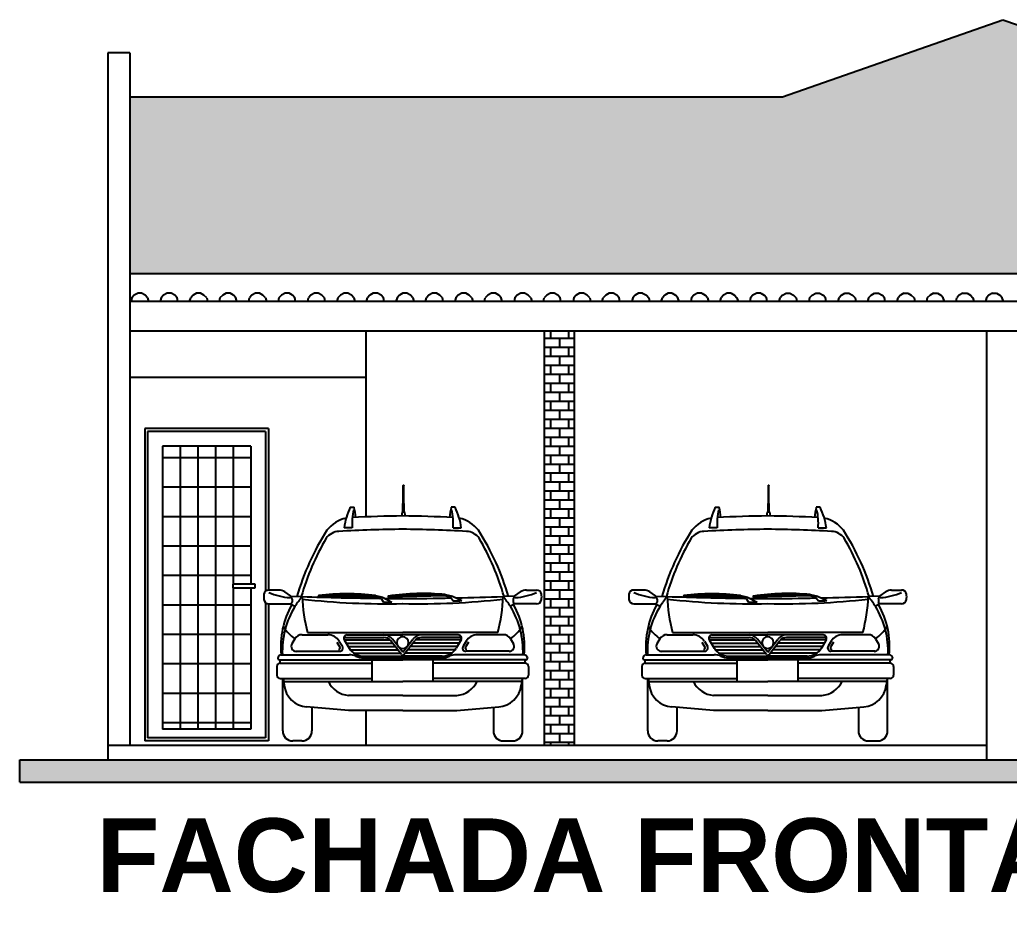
# Model space of a CAD drawing. Extents: x 500 to 638, y 181 to 267.
# Drawn here: x 597.76 to 604.47, y 227.8 to 233.87 of the extents above; entities that cross this region are included whole.
import ezdxf
from ezdxf.enums import TextEntityAlignment as Align

# ---------------------------------------------------------------- set-up
doc = ezdxf.new("R2010")
doc.units = 0
doc.header["$LTSCALE"] = 7
for name, color, linetype in [('ACESSÓRIO', 2, 'CONTINUOUS'), ('ALVENARIA', 7, 'CONTINUOUS'), ('ALVENARIA1', 44, 'CONTINUOUS'), ('COTA', 1, 'CONTINUOUS'), ('HATCH', 30, 'CONTINUOUS'), ('JAPOR', 142, 'CONTINUOUS'), ('LINVISTA', 13, 'CONTINUOUS'), ('TEXTO5', 5, 'CONTINUOUS')]:
    doc.layers.add(name, color=color, linetype=linetype)
doc.styles.add('SANSSERIFBOLD', font='sasb____.pfb')

# ---------------------------------------------------------------- blocks, each defined once
blk = doc.blocks.new('A$C6EAE4791')
at = {"layer": 'ACESSÓRIO'}
for p, q in [((0.9457, 1.6121), (0.9457, 1.7318)), ((0.9491, 1.6121), (0.9491, 1.7318)), ((0.9433, 1.6121), (0.9514, 1.6121)), ((0.9433, 1.5548), (0.9433, 1.6121)), ((0.9514, 1.5548), (0.9514, 1.6121)), ((0.585, 1.5868), (0.6116, 1.5868)), ((0.9349, 1.5275), (0.94, 1.5548)), ((0.94, 1.5548), (0.9547, 1.5548)), ((0.9599, 1.5274), (0.9547, 1.5548)), ((1.2976, 1.5868), (1.2711, 1.5868)), ((0.5985, 1.4475), (0.5435, 1.4475)), ((1.2841, 1.4475), (1.3391, 1.4475)), ((0.1011, 1.0247), (0.0335, 1.0247)), ((0.1794, 0.9842), (0.141, 1.0119)), ((1.7032, 0.9842), (1.7417, 1.0119)), ((1.7815, 1.0247), (1.8491, 1.0247)), ((0.1822, 0.982), (0.2592, 0.9806)), ((0.1908, 0.9621), (0.1908, 0.9419)), ((0.3714, 0.981), (0.7562, 0.981)), ((0.4214, 0.9913), (0.7062, 0.9913)), ((0.7562, 0.981), (0.7946, 0.966)), ((0.7565, 0.9865), (0.8052, 0.9754)), ((0.7946, 0.966), (0.8102, 0.9423)), ((0.8052, 0.9754), (0.8688, 0.9427)), ((0.8453, 0.9775), (1.2299, 0.9878)), ((0.895, 0.989), (1.1797, 0.9967)), ((1.2299, 0.9878), (1.2687, 0.9739)), ((1.2301, 0.9933), (1.2791, 0.9835)), ((1.2687, 0.9739), (1.2849, 0.9505)), ((1.2791, 0.9835), (1.3435, 0.9525)), ((1.7005, 0.982), (1.6234, 0.9806)), ((1.6919, 0.9621), (1.6919, 0.9419)), ((0.0335, 0.9306), (0.1795, 0.9306)), ((0.1795, 0.9306), (0.2106, 0.9141)), ((1.7031, 0.9306), (1.6721, 0.9141)), ((1.8491, 0.9306), (1.7031, 0.9306)), ((0.2103, 0.6941), (0.1897, 0.6597)), ((0.2587, 0.7214), (0.4336, 0.7214)), ((0.2956, 0.736), (0.9413, 0.736)), ((0.494, 0.6715), (0.5146, 0.6368)), ((0.5113, 0.6772), (0.5319, 0.6426)), ((0.5449, 0.6856), (0.8549, 0.6856)), ((0.5449, 0.6855), (0.5774, 0.6309)), ((0.5546, 0.7026), (0.8145, 0.7026)), ((0.5644, 0.7195), (0.9413, 0.7195)), ((0.9324, 0.5871), (0.859, 0.6809)), ((0.9413, 0.6032), (0.8723, 0.6914)), ((1.5871, 0.736), (0.9413, 0.736)), ((1.3182, 0.7195), (0.9413, 0.7195)), ((0.9413, 0.6032), (1.0103, 0.6914)), ((0.9502, 0.5871), (1.0236, 0.6809)), ((1.3377, 0.6856), (1.0277, 0.6856)), ((1.328, 0.7026), (1.0681, 0.7026)), ((1.3377, 0.6855), (1.3052, 0.6309)), ((1.3714, 0.6772), (1.3508, 0.6426)), ((1.3886, 0.6715), (1.368, 0.6368)), ((1.6239, 0.7214), (1.449, 0.7214)), ((1.6723, 0.6941), (1.693, 0.6597)), ((0.2156, 0.6085), (0.5124, 0.6085)), ((0.5583, 0.663), (0.873, 0.663)), ((0.5717, 0.6405), (0.8907, 0.6405)), ((0.5865, 0.6179), (0.9083, 0.6179)), ((1.2962, 0.6179), (0.9743, 0.6179)), ((1.3109, 0.6405), (0.992, 0.6405)), ((1.3243, 0.663), (1.0096, 0.663)), ((1.667, 0.6085), (1.3702, 0.6085)), ((0.0956, 0.5687), (0.0946, 0.5654)), ((0.1054, 0.5508), (0.9413, 0.5508)), ((0.1097, 0.5282), (0.1097, 0.5508)), ((0.1172, 0.5847), (0.5786, 0.5847)), ((0.1172, 0.5847), (0.5786, 0.5847)), ((0.611, 0.5953), (0.926, 0.5953)), ((0.6745, 0.5757), (0.9413, 0.5757)), ((0.6745, 0.5644), (0.9413, 0.5644)), ((0.7343, 0.4027), (0.7343, 0.5508)), ((1.2082, 0.5757), (0.9413, 0.5757)), ((1.2082, 0.5644), (0.9413, 0.5644)), ((1.7772, 0.5508), (0.9413, 0.5508)), ((1.2717, 0.5953), (0.9566, 0.5953)), ((1.1483, 0.4027), (1.1483, 0.5508)), ((1.7654, 0.5847), (1.304, 0.5847)), ((1.7654, 0.5847), (1.304, 0.5847)), ((1.7729, 0.5282), (1.7729, 0.5508)), ((1.787, 0.5687), (1.788, 0.5654)), ((0.0871, 0.5056), (0.0871, 0.4464)), ((0.1097, 0.5282), (0.7343, 0.5282)), ((1.7729, 0.5282), (1.1483, 0.5282)), ((1.7955, 0.5056), (1.7955, 0.4464)), ((0.1097, 0.4239), (0.1306, 0.4239)), ((0.1275, 0.0678), (0.1275, 0.4239)), ((0.1306, 0.4239), (0.1365, 0.3778)), ((0.1306, 0.4239), (0.7343, 0.4239)), ((1.752, 0.4239), (1.1483, 0.4239)), ((1.752, 0.4239), (1.7461, 0.3778)), ((1.7729, 0.4239), (1.752, 0.4239)), ((1.7552, 0.0678), (1.7552, 0.4239)), ((0.1333, 0.4027), (0.9413, 0.4027)), ((1.7493, 0.4027), (0.9413, 0.4027)), ((0.9413, 0.3089), (0.5741, 0.3089)), ((0.9413, 0.3089), (1.3086, 0.3089)), ((0.5741, 0.2058), (0.2898, 0.2307)), ((0.3257, 0.2276), (0.3257, 0.0678)), ((0.9413, 0.2058), (0.5741, 0.2058)), ((0.9413, 0.2058), (1.3086, 0.2058)), ((1.3086, 0.2058), (1.5928, 0.2307)), ((1.5569, 0.2276), (1.5569, 0.0678)), ((0.258, 0), (0.1952, 0)), ((1.6246, 0), (1.6874, 0))]:
    blk.add_line(p, q, dxfattribs=at)
blk.add_circle((0.9474, 1.7336), 0.0025, dxfattribs=at)
for centre, radius, start, end in [((1.0423, 1.3749), 0.5041, 155.13811, 171.72138), ((1.0546, 1.475), 0.4569, 168.0415, 183.45561), ((0.1685, 1.475), 0.4569, 5.38928, 14.16311), ((1.7141, 1.475), 0.4569, 165.83689, 174.61072), ((0.828, 1.475), 0.4569, 356.54439, 11.9585), ((0.8403, 1.3749), 0.5041, 8.27862, 24.86189), ((0.6052, 1.2914), 0.2259, 102.22838, 142.04526), ((1.0332, -6.8752), 8.4032, 90.62638, 92.95757), ((0.8494, -6.8752), 8.4032, 87.04243, 89.37362), ((1.2775, 1.2914), 0.2259, 37.95474, 77.77162), ((1.8647, 0.5092), 1.7074, 147.35183, 163.95012), ((0.5132, 1.31), 0.1129, 92.54995, 144.13982), ((1.0393, -8.0267), 9.4644, 90.58848, 93.21655), ((0.8434, -8.0267), 9.4644, 86.78345, 89.41152), ((1.3694, 1.31), 0.1129, 35.86018, 87.45005), ((0.018, 0.5092), 1.7074, 16.04988, 32.64817), ((1.9395, 0.4971), 1.754, 149.92362, 163.99652), ((-0.0569, 0.4971), 1.754, 16.00348, 30.07638), ((0.0335, 0.9909), 0.0339, 90, 171.51508), ((0.2013, 1.3861), 0.4135, 245.96253, 266.66861), ((0.1011, 0.9566), 0.0681, 54.26222, 90), ((1.6814, 1.3861), 0.4135, 273.33139, 294.03747), ((1.7815, 0.9566), 0.0681, 90, 125.73778), ((1.8491, 0.9909), 0.0339, 8.48492, 90), ((0.0868, 0.9777), 0.0887, 168.15196, 191.84804), ((0.0335, 0.9645), 0.0339, 188.48492, 270), ((0.1635, 0.9621), 0.0273, 0, 54.26222), ((0.1795, 0.9419), 0.0113, 270, 0), ((0.6653, 0.6218), 0.5406, 138.68379, 147.26196), ((1.3283, 1.0145), 1.0696, 181.81657, 195.09486), ((1.0919, 24.6587), 23.6927, 267.98582, 269.26284), ((0.834, 6.123), 5.192, 263.65219, 271.18336), ((0.3714, 0.9838), 0.00272, 96.07835, 270), ((0.5638, -0.5016), 1.5005, 82.62226, 97.37774), ((0.7562, 0.9838), 0.00272, 270, 83.92165), ((0.7907, 8.0026), 7.0603, 270.1581, 270.6338), ((0.9872, 12.0407), 11.0747, 269.14051, 269.76255), ((0.8452, 0.9802), 0.00272, 97.61994, 271.54159), ((1.0775, -0.4994), 1.5005, 84.16385, 98.91933), ((0.5907, 36.5739), 35.6096, 270.5642, 271.09442), ((1.0486, 6.123), 5.192, 268.81664, 276.34781), ((1.2299, 0.9906), 0.00272, 271.54159, 85.46324), ((1.0755, 8.0078), 7.0603, 271.69969, 272.17539), ((0.7907, 24.6587), 23.6927, 271.24127, 272.01418), ((0.5543, 1.0145), 1.0696, 344.90514, 358.18343), ((1.2174, 0.6218), 0.5406, 32.73804, 41.31621), ((1.7191, 0.9621), 0.0273, 125.73778, 180), ((1.7031, 0.9419), 0.0113, 180, 270), ((1.8491, 0.9645), 0.0339, 270, 351.51508), ((1.7958, 0.9777), 0.0887, 348.15196, 11.84804), ((0.6994, 0.6401), 0.5851, 150.78513, 185.43474), ((0.7103, 0.6088), 0.5856, 148.57755, 182.47883), ((1.1724, 0.6088), 0.5856, 357.52117, 31.42245), ((1.1832, 0.6401), 0.5851, 354.56526, 29.21487), ((0.3753, 0.9301), 0.2879, 212.42397, 235.05928), ((1.5074, 0.9301), 0.2879, 304.94072, 327.57603), ((0.2587, 0.6649), 0.0565, 90, 148.95316), ((0.4336, 0.6311), 0.0903, 30.73639, 90), ((0.5644, 0.697), 0.0226, 90, 210.73639), ((0.5546, 0.6913), 0.0113, 90, 210.73639), ((0.8145, 0.6461), 0.0734, 38.04072, 90), ((0.8145, 0.6461), 0.0565, 38.04072, 90), ((0.9413, 0.6675), 0.0396, 90, 270), ((0.9413, 0.6675), 0.0396, 270, 90), ((1.0681, 0.6461), 0.0734, 90, 141.95928), ((1.0681, 0.6461), 0.0565, 90, 141.95928), ((1.3182, 0.697), 0.0226, 329.26361, 90), ((1.328, 0.6913), 0.0113, 329.26361, 90), ((1.449, 0.6311), 0.0903, 90, 149.26361), ((1.6239, 0.6649), 0.0565, 31.04684, 90), ((0.2187, 0.6422), 0.0339, 148.95316, 270), ((0.5049, 0.6311), 0.0113, 270, 30.73639), ((0.5124, 0.6311), 0.0226, 270, 30.73639), ((0.6745, 0.6887), 0.1129, 210.73639, 270), ((1.2082, 0.6887), 0.1129, 270, 329.26361), ((1.3702, 0.6311), 0.0226, 149.26361, 270), ((1.3777, 0.6311), 0.0113, 149.26361, 270), ((1.6639, 0.6422), 0.0339, 270, 31.04684), ((0.1054, 0.5621), 0.0113, 163.07304, 270), ((0.1172, 0.5621), 0.0226, 90, 163.07304), ((0.5786, 0.4717), 0.1129, 66.15732, 90), ((0.6745, 0.6887), 0.1242, 246.15732, 270), ((0.9413, 0.5941), 0.0113, 218.04072, 270), ((0.9413, 0.5941), 0.0113, 270, 321.95928), ((1.2082, 0.6887), 0.1242, 270, 293.84268), ((1.304, 0.4717), 0.1129, 90, 113.84268), ((1.7654, 0.5621), 0.0226, 16.92696, 90), ((1.7772, 0.5621), 0.0113, 270, 16.92696), ((0.1097, 0.5056), 0.0226, 90, 180), ((1.7729, 0.5056), 0.0226, 360, 90), ((0.1097, 0.4464), 0.0226, 180, 270), ((1.7729, 0.4464), 0.0226, 270, 0), ((0.3046, 0.3995), 0.1694, 187.34353, 264.99616), ((0.5888, 0.4776), 0.1694, 206.26457, 264.99616), ((1.2938, 0.4776), 0.1694, 275.00384, 333.73543), ((1.5781, 0.3995), 0.1694, 275.00384, 352.65647), ((0.1952, 0.0678), 0.0678, 180, 270), ((0.258, 0.0678), 0.0678, 270, 0), ((1.6246, 0.0678), 0.0678, 180, 270), ((1.6874, 0.0678), 0.0678, 270, 0)]:
    blk.add_arc(centre, radius, start, end, dxfattribs=at)

msp = doc.modelspace()

# ---------------------------------------------------------------- hatches: boundary and pattern name
at = {"layer": 'ALVENARIA'}
msp.add_hatch(color=256, dxfattribs=at).paths.add_polyline_path([(597.7559, 228.8463), (597.7559, 228.6963), (612.2013, 228.6963), (612.2013, 228.8463)])
at = {"layer": 'COTA'}
h = msp.add_hatch(dxfattribs=at)
h.set_pattern_fill('SPANTILE', color=256, scale=0.15, style=0)
h.set_pattern_definition([(0, (598.48835, 232.14769), (0, 0.15), [0.03, -0.12]), (0, (598.56335, 232.17769), (0, 0.15), [0.03, -0.12]), (0, (598.56335, 232.19269), (0, 0.15), [0.03, -0.12]), (90, (598.50335, 232.14769), (-0.15, 9e-18), [0.15]), (45, (598.50335, 232.14769), (0, 0.15), [0.0424264, -0.1697056]), (45, (598.51835, 232.14769), (0, 0.15), [0.0212132, -0.1909188]), (135, (598.50335, 232.14769), (-0.15, 0), [0.0424264, -0.1697056]), (135, (598.63835, 232.14769), (-0.15, 0), [0.0212132, -0.1909188]), (26.56505, (598.53335, 232.16269), (0.15, 1e-10), [0.03354, -0.3018702]), (153.43495, (598.47335, 232.16269), (-0.15, 1e-10), [0.03354, -0.3018702]), (26.56505, (598.53335, 232.17769), (0.15, 1e-10), [0.03354, -0.3018702]), (153.43495, (598.47335, 232.17769), (-0.15, 1e-10), [0.03354, -0.3018702])])
h.paths.add_polyline_path([(604.4271, 233.8719), (602.9314, 233.3478), (598.5034, 233.3478), (598.5034, 232.1477), (609.3695, 232.1477)])
at = {"layer": 'HATCH'}
h = msp.add_hatch(dxfattribs=at)
h.set_pattern_fill('AR-B816', color=256, scale=0.0003, style=0)
h.set_pattern_definition([(0, (-6.351446, 0), (0, 0.06096), []), (90, (-6.351446, 0), (-0.06096, 0.06096), [0.06096, -0.06096])])
h.paths.add_polyline_path([(601.3166, 228.9463), (601.5178, 228.9463), (601.5178, 231.7577), (601.3166, 231.7577)])
at = {"layer": 'JAPOR', "linetype": 'Continuous'}
h = msp.add_hatch(dxfattribs=at)
h.set_pattern_fill('_U', color=256, scale=0.2, style=0, pattern_type=0)
h.set_pattern_definition([(0, (-18.01145, 0.1), (0, 0.2), [])])
h.paths.add_polyline_path([(599.0834, 230.9763), (598.9634, 230.9763), (598.9634, 229.0563), (599.0834, 229.0563)])
h.paths.add_polyline_path([(598.9634, 230.9763), (598.8434, 230.9763), (598.8434, 230.0405), (598.846, 230.0405), (598.846, 230.0141), (598.8434, 230.0141), (598.8434, 229.0563), (598.9634, 229.0563)])
h.paths.add_polyline_path([(598.8434, 230.9763), (598.7234, 230.9763), (598.7234, 230.0405), (598.8434, 230.0405)])
h.paths.add_polyline_path([(599.2034, 230.9763), (599.0834, 230.9763), (599.0834, 229.0563), (599.2034, 229.0563)])
h.paths.add_polyline_path([(599.3234, 230.9763), (599.2034, 230.9763), (599.2034, 229.0563), (599.3234, 229.0563)])
h.paths.add_polyline_path([(598.8434, 230.0141), (598.7234, 230.0141), (598.7234, 229.0563), (598.8434, 229.0563)])

# ---------------------------------------------------------------- linework, layer by layer
at = {"layer": 'ACESSÓRIO'}
for p, q in [((600.3583, 230.5873, 1.4713), (600.3583, 230.707, 1.4713)), ((600.3617, 230.5873, 1.4713), (600.3617, 230.707, 1.4713)), ((599.9976, 230.5621, 1.4713), (600.0242, 230.5621, 1.4713)), ((600.3559, 230.5873, 1.4713), (600.364, 230.5873, 1.4713)), ((600.3559, 230.5301, 1.4713), (600.3559, 230.5873, 1.4713)), ((600.364, 230.5301, 1.4713), (600.364, 230.5873, 1.4713)), ((600.7102, 230.5621, 1.4713), (600.6837, 230.5621, 1.4713)), ((600.3475, 230.5028, 1.4713), (600.3526, 230.5301, 1.4713)), ((600.3526, 230.5301, 1.4713), (600.3673, 230.5301, 1.4713)), ((600.3725, 230.5026, 1.4713), (600.3673, 230.5301, 1.4713)), ((600.0111, 230.4228, 1.4713), (599.9561, 230.4228, 1.4713)), ((600.6967, 230.4228, 1.4713), (600.7517, 230.4228, 1.4713)), ((599.5137, 230, 1.4713), (599.4461, 230, 1.4713)), ((599.592, 229.9595, 1.4713), (599.5536, 229.9872, 1.4713)), ((599.5948, 229.9572, 1.4713), (599.6718, 229.9559, 1.4713)), ((599.784, 229.9563, 1.4713), (600.1688, 229.9563, 1.4713)), ((599.834, 229.9665, 1.4713), (600.1188, 229.9665, 1.4713)), ((600.1688, 229.9563, 1.4713), (600.2072, 229.9413, 1.4713)), ((600.1691, 229.9617, 1.4713), (600.2178, 229.9506, 1.4713)), ((600.2072, 229.9413, 1.4713), (600.2228, 229.9175, 1.4713)), ((600.2178, 229.9506, 1.4713), (600.2814, 229.9179, 1.4713)), ((600.2579, 229.9527, 1.4713), (600.6425, 229.9631, 1.4713)), ((600.3076, 229.9643, 1.4713), (600.5923, 229.9719, 1.4713)), ((600.6425, 229.9631, 1.4713), (600.6813, 229.9491, 1.4713)), ((600.6427, 229.9685, 1.4713), (600.6917, 229.9587, 1.4713)), ((600.6813, 229.9491, 1.4713), (600.6975, 229.9258, 1.4713)), ((600.6917, 229.9587, 1.4713), (600.7561, 229.9278, 1.4713)), ((601.1131, 229.9572, 1.4713), (601.036, 229.9559, 1.4713)), ((601.1158, 229.9595, 1.4713), (601.1543, 229.9872, 1.4713)), ((601.1941, 230, 1.4713), (601.2617, 230, 1.4713)), ((599.4461, 229.9058, 1.4713), (599.5921, 229.9058, 1.4713)), ((599.5921, 229.9058, 1.4713), (599.6232, 229.8893, 1.4713)), ((599.6034, 229.9374, 1.4713), (599.6034, 229.9171, 1.4713)), ((601.1157, 229.9058, 1.4713), (601.0847, 229.8893, 1.4713)), ((601.1045, 229.9374, 1.4713), (601.1045, 229.9171, 1.4713)), ((601.2617, 229.9058, 1.4713), (601.1157, 229.9058, 1.4713)), ((599.6713, 229.6967, 1.4713), (599.8462, 229.6967, 1.4713)), ((599.7082, 229.7112, 1.4713), (600.3539, 229.7112, 1.4713)), ((599.9672, 229.6779, 1.4713), (600.2271, 229.6779, 1.4713)), ((599.977, 229.6948, 1.4713), (600.3539, 229.6948, 1.4713)), ((600.9997, 229.7112, 1.4713), (600.3539, 229.7112, 1.4713)), ((600.7308, 229.6948, 1.4713), (600.3539, 229.6948, 1.4713)), ((600.7406, 229.6779, 1.4713), (600.4807, 229.6779, 1.4713)), ((601.0365, 229.6967, 1.4713), (600.8616, 229.6967, 1.4713)), ((599.6229, 229.6693, 1.4713), (599.6023, 229.6349, 1.4713)), ((599.9066, 229.6467, 1.4713), (599.9272, 229.6121, 1.4713)), ((599.9239, 229.6525, 1.4713), (599.9445, 229.6179, 1.4713)), ((599.9575, 229.6609, 1.4713), (600.2675, 229.6609, 1.4713)), ((599.9575, 229.6608, 1.4713), (599.99, 229.6062, 1.4713)), ((599.9709, 229.6383, 1.4713), (600.2856, 229.6383, 1.4713)), ((599.9843, 229.6157, 1.4713), (600.3033, 229.6157, 1.4713)), ((600.345, 229.5623, 1.4713), (600.2716, 229.6562, 1.4713)), ((600.3539, 229.5785, 1.4713), (600.2849, 229.6666, 1.4713)), ((600.3539, 229.5785, 1.4713), (600.4229, 229.6666, 1.4713)), ((600.3628, 229.5623, 1.4713), (600.4362, 229.6562, 1.4713)), ((600.7235, 229.6157, 1.4713), (600.4046, 229.6157, 1.4713)), ((600.7369, 229.6383, 1.4713), (600.4222, 229.6383, 1.4713)), ((600.7503, 229.6609, 1.4713), (600.4403, 229.6609, 1.4713)), ((600.7503, 229.6608, 1.4713), (600.7178, 229.6062, 1.4713)), ((600.784, 229.6525, 1.4713), (600.7634, 229.6179, 1.4713)), ((600.8012, 229.6467, 1.4713), (600.7806, 229.6121, 1.4713)), ((601.0849, 229.6693, 1.4713), (601.1056, 229.6349, 1.4713)), ((599.5082, 229.5439, 1.4713), (599.5072, 229.5406, 1.4713)), ((599.5298, 229.5599, 1.4713), (599.9912, 229.5599, 1.4713)), ((599.5298, 229.5599, 1.4713), (599.9912, 229.5599, 1.4713)), ((599.6282, 229.5837, 1.4713), (599.925, 229.5837, 1.4713)), ((599.9991, 229.5931, 1.4713), (600.3209, 229.5931, 1.4713)), ((600.0236, 229.5705, 1.4713), (600.3386, 229.5705, 1.4713)), ((600.0871, 229.551, 1.4713), (600.3539, 229.551, 1.4713)), ((600.0871, 229.5397, 1.4713), (600.3539, 229.5397, 1.4713)), ((600.6208, 229.551, 1.4713), (600.3539, 229.551, 1.4713)), ((600.6208, 229.5397, 1.4713), (600.3539, 229.5397, 1.4713)), ((600.6843, 229.5705, 1.4713), (600.3692, 229.5705, 1.4713)), ((600.7087, 229.5931, 1.4713), (600.3869, 229.5931, 1.4713)), ((601.178, 229.5599, 1.4713), (600.7166, 229.5599, 1.4713)), ((601.178, 229.5599, 1.4713), (600.7166, 229.5599, 1.4713)), ((601.0796, 229.5837, 1.4713), (600.7828, 229.5837, 1.4713)), ((601.1996, 229.5439, 1.4713), (601.2006, 229.5406, 1.4713)), ((599.4997, 229.4809, 1.4713), (599.4997, 229.4217, 1.4713)), ((599.518, 229.526, 1.4713), (600.3539, 229.526, 1.4713)), ((599.5223, 229.5035, 1.4713), (599.5223, 229.526, 1.4713)), ((599.5223, 229.5035, 1.4713), (600.1469, 229.5035, 1.4713)), ((600.1469, 229.3779, 1.4713), (600.1469, 229.526, 1.4713)), ((601.1898, 229.526, 1.4713), (600.3539, 229.526, 1.4713)), ((600.5609, 229.3779, 1.4713), (600.5609, 229.526, 1.4713)), ((601.1855, 229.5035, 1.4713), (600.5609, 229.5035, 1.4713)), ((601.1855, 229.5035, 1.4713), (601.1855, 229.526, 1.4713)), ((601.2081, 229.4809, 1.4713), (601.2081, 229.4217, 1.4713)), ((599.5223, 229.3991, 1.4713), (599.5432, 229.3991, 1.4713)), ((599.5401, 229.043, 1.4713), (599.5401, 229.3991, 1.4713)), ((599.5432, 229.3991, 1.4713), (599.5491, 229.3531, 1.4713)), ((599.5432, 229.3991, 1.4713), (600.1469, 229.3991, 1.4713)), ((599.5459, 229.3779, 1.4713), (600.3539, 229.3779, 1.4713)), ((601.1619, 229.3779, 1.4713), (600.3539, 229.3779, 1.4713)), ((601.1646, 229.3991, 1.4713), (600.5609, 229.3991, 1.4713)), ((601.1646, 229.3991, 1.4713), (601.1587, 229.3531, 1.4713)), ((601.1855, 229.3991, 1.4713), (601.1646, 229.3991, 1.4713)), ((601.1678, 229.043, 1.4713), (601.1678, 229.3991, 1.4713)), ((600.3539, 229.2841, 1.4713), (599.9867, 229.2841, 1.4713)), ((600.3539, 229.2841, 1.4713), (600.7212, 229.2841, 1.4713)), ((599.9867, 229.1811, 1.4713), (599.7024, 229.206, 1.4713)), ((599.7383, 229.2028, 1.4713), (599.7383, 229.043, 1.4713)), ((600.7212, 229.1811, 1.4713), (601.0054, 229.206, 1.4713)), ((600.9695, 229.2028, 1.4713), (600.9695, 229.043, 1.4713)), ((600.3539, 229.1811, 1.4713), (599.9867, 229.1811, 1.4713)), ((600.3539, 229.1811, 1.4713), (600.7212, 229.1811, 1.4713)), ((599.6706, 228.9753, 1.4713), (599.6078, 228.9753, 1.4713)), ((601.0372, 228.9753, 1.4713), (601.1, 228.9753, 1.4713))]:
    msp.add_line(p, q, dxfattribs=at)
msp.add_circle((600.36, 230.7089, 1.4713), 0.0025, dxfattribs=at)
for centre, radius, start, end in [((600.4549, 230.3502, 1.4713), 0.5041, 155.13811, 171.72138), ((600.4672, 230.4503, 1.4713), 0.4569, 168.0415, 183.45561), ((599.5811, 230.4503, 1.4713), 0.4569, 5.38928, 14.16311), ((601.1267, 230.4503, 1.4713), 0.4569, 165.83689, 174.61072), ((600.2406, 230.4503, 1.4713), 0.4569, 356.54439, 11.9585), ((600.2529, 230.3502, 1.4713), 0.5041, 8.27862, 24.86189), ((600.0177, 230.2666, 1.4713), 0.2259, 102.22838, 142.04526), ((600.4458, 222.1001, 1.4713), 8.4032, 90.62638, 92.95757), ((600.262, 222.1001, 1.4713), 8.4032, 87.04243, 89.37362), ((600.6901, 230.2666, 1.4713), 0.2259, 37.95474, 77.77162), ((600.4519, 220.9486, 1.4713), 9.4644, 90.58848, 93.21655), ((600.256, 220.9486, 1.4713), 9.4644, 86.78345, 89.41152), ((601.2773, 229.4844, 1.4713), 1.7074, 147.35183, 163.95012), ((601.3521, 229.4724, 1.4713), 1.754, 149.92362, 163.99652), ((599.9258, 230.2853, 1.4713), 0.1129, 92.54995, 144.13982), ((600.782, 230.2853, 1.4713), 0.1129, 35.86018, 87.45005), ((599.4306, 229.4844, 1.4713), 1.7074, 16.04988, 32.64817), ((599.3557, 229.4724, 1.4713), 1.754, 16.00348, 30.07638), ((599.4994, 229.9529, 1.4713), 0.0887, 168.15196, 191.84804), ((599.4461, 229.9661, 1.4713), 0.0339, 90, 171.51508), ((599.6139, 230.3614, 1.4713), 0.4135, 245.96253, 266.66861), ((599.5137, 229.9319, 1.4713), 0.0681, 54.26222, 90), ((599.5761, 229.9374, 1.4713), 0.0273, 0, 54.26222), ((600.0779, 229.597, 1.4713), 0.5406, 138.68379, 147.26196), ((600.7409, 229.9898, 1.4713), 1.0696, 181.81657, 195.09486), ((600.5045, 253.6339, 1.4713), 23.6927, 267.98582, 269.26284), ((599.784, 229.959, 1.4713), 0.00272, 96.07835, 270), ((599.9764, 228.4737, 1.4713), 1.5005, 82.62226, 97.37774), ((600.1688, 229.959, 1.4713), 0.00272, 270, 83.92165), ((600.3998, 241.0159, 1.4713), 11.0747, 269.14051, 269.76255), ((600.2578, 229.9555, 1.4713), 0.00272, 97.61994, 271.54159), ((600.4901, 228.4758, 1.4713), 1.5005, 84.16385, 98.91933), ((600.0033, 265.5492, 1.4713), 35.6096, 270.5642, 271.09442), ((600.6425, 229.9658, 1.4713), 0.00272, 271.54159, 85.46324), ((600.2033, 253.6339, 1.4713), 23.6927, 271.24127, 272.01418), ((599.9669, 229.9898, 1.4713), 1.0696, 344.90514, 358.18343), ((600.63, 229.597, 1.4713), 0.5406, 32.73804, 41.31621), ((601.1317, 229.9374, 1.4713), 0.0273, 125.73778, 180), ((601.094, 230.3614, 1.4713), 0.4135, 273.33139, 294.03747), ((601.1941, 229.9319, 1.4713), 0.0681, 90, 125.73778), ((601.2617, 229.9661, 1.4713), 0.0339, 8.48492, 90), ((601.2084, 229.9529, 1.4713), 0.0887, 348.15196, 11.84804), ((599.4461, 229.9397, 1.4713), 0.0339, 188.48492, 270), ((600.112, 229.6153, 1.4713), 0.5851, 150.78513, 185.43474), ((600.1229, 229.5841, 1.4713), 0.5856, 148.57755, 182.47883), ((599.5921, 229.9171, 1.4713), 0.0113, 270, 0), ((600.2466, 235.0983, 1.4713), 5.192, 263.65219, 271.18336), ((600.2033, 236.9778, 1.4713), 7.0603, 270.1581, 270.6338), ((600.4612, 235.0983, 1.4713), 5.192, 268.81664, 276.34781), ((600.4881, 236.983, 1.4713), 7.0603, 271.69969, 272.17539), ((600.585, 229.5841, 1.4713), 0.5856, 357.52117, 31.42245), ((601.1157, 229.9171, 1.4713), 0.0113, 180, 270), ((600.5958, 229.6153, 1.4713), 0.5851, 354.56526, 29.21487), ((601.2617, 229.9397, 1.4713), 0.0339, 270, 351.51508), ((599.7879, 229.9053, 1.4713), 0.2879, 212.42397, 235.05928), ((600.92, 229.9053, 1.4713), 0.2879, 304.94072, 327.57603), ((599.6713, 229.6402, 1.4713), 0.0565, 90, 148.95316), ((599.8462, 229.6063, 1.4713), 0.0903, 30.73639, 90), ((599.977, 229.6722, 1.4713), 0.0226, 90, 210.73639), ((599.9672, 229.6666, 1.4713), 0.0113, 90, 210.73639), ((600.2271, 229.6214, 1.4713), 0.0734, 38.04072, 90), ((600.2271, 229.6214, 1.4713), 0.0565, 38.04072, 90), ((600.3539, 229.6427, 1.4713), 0.0396, 90, 270), ((600.3539, 229.6427, 1.4713), 0.0396, 270, 90), ((600.4807, 229.6214, 1.4713), 0.0734, 90, 141.95928), ((600.4807, 229.6214, 1.4713), 0.0565, 90, 141.95928), ((600.7308, 229.6722, 1.4713), 0.0226, 329.26361, 90), ((600.7406, 229.6666, 1.4713), 0.0113, 329.26361, 90), ((600.8616, 229.6063, 1.4713), 0.0903, 90, 149.26361), ((601.0365, 229.6402, 1.4713), 0.0565, 31.04684, 90), ((599.6313, 229.6175, 1.4713), 0.0339, 148.95316, 270), ((599.9175, 229.6063, 1.4713), 0.0113, 270, 30.73639), ((599.925, 229.6063, 1.4713), 0.0226, 270, 30.73639), ((600.0871, 229.6639, 1.4713), 0.1129, 210.73639, 270), ((600.6208, 229.6639, 1.4713), 0.1129, 270, 329.26361), ((600.7828, 229.6063, 1.4713), 0.0226, 149.26361, 270), ((600.7903, 229.6063, 1.4713), 0.0113, 149.26361, 270), ((601.0765, 229.6175, 1.4713), 0.0339, 270, 31.04684), ((599.518, 229.5373, 1.4713), 0.0113, 163.07304, 270), ((599.5298, 229.5373, 1.4713), 0.0226, 90, 163.07304), ((599.9912, 229.447, 1.4713), 0.1129, 66.15732, 90), ((600.0871, 229.6639, 1.4713), 0.1242, 246.15732, 270), ((600.3539, 229.5693, 1.4713), 0.0113, 218.04072, 270), ((600.3539, 229.5693, 1.4713), 0.0113, 270, 321.95928), ((600.6208, 229.6639, 1.4713), 0.1242, 270, 293.84268), ((600.7166, 229.447, 1.4713), 0.1129, 90, 113.84268), ((601.178, 229.5373, 1.4713), 0.0226, 16.92696, 90), ((601.1898, 229.5373, 1.4713), 0.0113, 270, 16.92696), ((599.5223, 229.4809, 1.4713), 0.0226, 90, 180), ((601.1855, 229.4809, 1.4713), 0.0226, 360, 90), ((599.5223, 229.4217, 1.4713), 0.0226, 180, 270), ((601.1855, 229.4217, 1.4713), 0.0226, 270, 0), ((599.7172, 229.3747, 1.4713), 0.1694, 187.34353, 264.99616), ((600.0014, 229.4529, 1.4713), 0.1694, 206.26457, 264.99616), ((600.7064, 229.4529, 1.4713), 0.1694, 275.00384, 333.73543), ((600.9907, 229.3747, 1.4713), 0.1694, 275.00384, 352.65647), ((599.6078, 229.043, 1.4713), 0.0678, 180, 270), ((599.6706, 229.043, 1.4713), 0.0678, 270, 0), ((601.0372, 229.043, 1.4713), 0.0678, 180, 270), ((601.1, 229.043, 1.4713), 0.0678, 270, 0)]:
    msp.add_arc(centre, radius, start, end, dxfattribs=at)
at = {"layer": 'ALVENARIA'}
for p, q in [((602.9314, 233.3478), (604.4271, 233.8719)), ((602.9314, 233.3478), (604.4271, 233.8719)), ((604.4271, 233.8719), (609.3695, 232.1477)), ((598.3534, 233.6478), (598.3534, 228.8463)), ((598.5034, 233.6478), (598.3534, 233.6478)), ((598.5034, 233.6478), (598.5034, 228.9463)), ((598.5078, 233.3478), (602.9314, 233.3478)), ((598.5078, 233.3478), (602.9314, 233.3478)), ((609.3695, 232.1477), (598.5034, 232.1477)), ((609.3695, 232.1477), (598.5034, 232.1477)), ((609.3033, 231.9589), (598.5078, 231.9589)), ((598.5158, 231.9836), (598.5105, 231.9589)), ((598.5317, 232.003), (598.5158, 231.9836)), ((598.5581, 232.0153), (598.5317, 232.003)), ((598.5846, 232.0153), (598.5581, 232.0153)), ((598.6058, 232.003), (598.582, 232.0153)), ((598.6217, 231.9836), (598.6058, 232.003)), ((598.6217, 231.9836), (598.6296, 231.9589)), ((598.7143, 231.9836), (598.709, 231.9589)), ((598.7302, 232.003), (598.7143, 231.9836)), ((598.7567, 232.0153), (598.7302, 232.003)), ((598.7832, 232.0153), (598.7567, 232.0153)), ((598.807, 232.003), (598.7832, 232.0153)), ((598.8229, 231.9836), (598.807, 232.003)), ((598.8282, 231.9589), (598.8229, 231.9836)), ((598.9076, 231.9589), (598.9155, 231.9836)), ((598.9314, 232.003), (598.9155, 231.9836)), ((598.9552, 232.0153), (598.9314, 232.003)), ((598.9817, 232.0153), (598.9552, 232.0153)), ((599.0055, 232.003), (598.9817, 232.0153)), ((599.0241, 231.9836), (599.0055, 232.003)), ((599.0241, 231.9836), (599.0293, 231.9589)), ((599.1141, 231.9836), (599.1088, 231.9589)), ((599.1326, 232.003), (599.1141, 231.9836)), ((599.1564, 232.0153), (599.1326, 232.003)), ((599.1829, 232.0153), (599.1564, 232.0153)), ((599.2067, 232.003), (599.1829, 232.0153)), ((599.2226, 231.9836), (599.2067, 232.003)), ((599.2279, 231.9589), (599.2226, 231.9836)), ((599.31, 231.9589), (599.3153, 231.9836)), ((599.3311, 232.003), (599.3153, 231.9836)), ((599.355, 232.0153), (599.3311, 232.003)), ((599.3814, 232.0153), (599.355, 232.0153)), ((599.4053, 232.003), (599.3814, 232.0153)), ((599.4238, 231.9836), (599.4053, 232.003)), ((599.4238, 231.9836), (599.4291, 231.9589)), ((599.5138, 231.9836), (599.5085, 231.9589)), ((599.5323, 232.003), (599.5138, 231.9836)), ((599.5562, 232.0153), (599.5323, 232.003)), ((599.5826, 232.0153), (599.5562, 232.0153)), ((599.6064, 232.003), (599.5826, 232.0153)), ((599.6223, 231.9836), (599.6064, 232.003)), ((599.6276, 231.9589), (599.6223, 231.9836)), ((599.7097, 231.9589), (599.715, 231.9836)), ((599.7309, 232.003), (599.715, 231.9836)), ((599.7547, 232.0153), (599.7309, 232.003)), ((599.7812, 232.0153), (599.7547, 232.0153)), ((599.805, 232.003), (599.7812, 232.0153)), ((599.8235, 231.9836), (599.805, 232.003)), ((599.8288, 231.9589), (599.8235, 231.9836)), ((599.9135, 231.9836), (599.9082, 231.9589)), ((599.9321, 232.003), (599.9135, 231.9836)), ((599.9559, 232.0153), (599.9321, 232.003)), ((599.9824, 232.0153), (599.9559, 232.0153)), ((600.0062, 232.003), (599.9824, 232.0153)), ((600.0221, 231.9836), (600.0062, 232.003)), ((600.0221, 231.9836), (600.03, 231.9589)), ((600.1094, 231.9589), (600.1147, 231.9836)), ((600.1306, 232.003), (600.1147, 231.9836)), ((600.1544, 232.0153), (600.1306, 232.003)), ((600.1835, 232.0153), (600.1544, 232.0153)), ((600.2074, 232.003), (600.1835, 232.0153)), ((600.2233, 231.9836), (600.2074, 232.003)), ((600.2285, 231.9589), (600.2233, 231.9836)), ((600.3159, 231.9836), (600.308, 231.9589)), ((600.3318, 232.003), (600.3159, 231.9836)), ((600.3556, 232.0153), (600.3318, 232.003)), ((600.3821, 232.0153), (600.3556, 232.0153)), ((600.4059, 232.003), (600.3821, 232.0153)), ((600.4218, 231.9836), (600.4059, 232.003)), ((600.4218, 231.9836), (600.4297, 231.9589)), ((600.5092, 231.9589), (600.5145, 231.9836)), ((600.5303, 232.003), (600.5145, 231.9836)), ((600.5568, 232.0153), (600.5303, 232.003)), ((600.5833, 232.0153), (600.5568, 232.0153)), ((600.6071, 232.003), (600.5833, 232.0153)), ((600.623, 231.9836), (600.6071, 232.003)), ((600.6283, 231.9589), (600.623, 231.9836)), ((600.7156, 231.9836), (600.7077, 231.9589)), ((600.7315, 232.003), (600.7156, 231.9836)), ((600.7554, 232.0153), (600.7315, 232.003)), ((600.7818, 232.0153), (600.7554, 232.0153)), ((600.8056, 232.003), (600.7818, 232.0153)), ((600.8242, 231.9836), (600.8056, 232.003)), ((600.8242, 231.9836), (600.8295, 231.9589)), ((600.9089, 231.9589), (600.9142, 231.9836)), ((600.9327, 232.003), (600.9142, 231.9836)), ((600.9565, 232.0153), (600.9327, 232.003)), ((600.983, 232.0153), (600.9565, 232.0153)), ((601.0068, 232.003), (600.983, 232.0153)), ((601.0227, 231.9836), (601.0068, 232.003)), ((601.028, 231.9589), (601.0227, 231.9836)), ((601.1154, 231.9836), (601.1101, 231.9589)), ((601.1313, 232.003), (601.1154, 231.9836)), ((601.1551, 232.0153), (601.1313, 232.003)), ((601.1816, 232.0153), (601.1551, 232.0153)), ((601.2054, 232.003), (601.1816, 232.0153)), ((601.2239, 231.9836), (601.2054, 232.003)), ((601.2239, 231.9836), (601.2292, 231.9589)), ((601.3086, 231.9589), (601.3139, 231.9836)), ((601.3324, 232.003), (601.3139, 231.9836)), ((601.3563, 232.0153), (601.3324, 232.003)), ((601.3827, 232.0153), (601.3563, 232.0153)), ((601.4066, 232.003), (601.3827, 232.0153)), ((601.4225, 231.9836), (601.4066, 232.003)), ((601.4277, 231.9589), (601.4225, 231.9836)), ((601.5151, 231.9836), (601.5098, 231.9589)), ((601.531, 232.003), (601.5151, 231.9836)), ((601.5548, 232.0153), (601.531, 232.003)), ((601.5813, 232.0153), (601.5548, 232.0153)), ((601.6051, 232.003), (601.5813, 232.0153)), ((601.6236, 231.9836), (601.6051, 232.003)), ((601.6236, 231.9836), (601.6289, 231.9589)), ((601.7084, 231.9589), (601.7137, 231.9836)), ((601.7322, 232.003), (601.7137, 231.9836)), ((601.756, 232.0153), (601.7322, 232.003)), ((601.7825, 232.0153), (601.756, 232.0153)), ((601.8063, 232.003), (601.7825, 232.0153)), ((601.8222, 231.9836), (601.8063, 232.003)), ((601.8275, 231.9589), (601.8222, 231.9836)), ((601.9148, 231.9836), (601.9095, 231.9589)), ((601.9307, 232.003), (601.9148, 231.9836)), ((601.9546, 232.0153), (601.9307, 232.003)), ((601.981, 232.0153), (601.9546, 232.0153)), ((601.981, 232.0153), (602.0075, 232.003)), ((602.0075, 232.003), (602.0234, 231.9836)), ((602.0234, 231.9836), (602.0287, 231.9589)), ((602.1081, 231.9589), (602.116, 231.9836)), ((602.1319, 232.003), (602.116, 231.9836)), ((602.1557, 232.0153), (602.1319, 232.003)), ((602.1822, 232.0153), (602.1557, 232.0153)), ((602.1822, 232.0153), (602.206, 232.003)), ((602.2219, 231.9836), (602.206, 232.003)), ((602.2299, 231.9589), (602.2219, 231.9836)), ((602.3146, 231.9836), (602.3093, 231.9589)), ((602.3305, 232.003), (602.3146, 231.9836)), ((602.3543, 232.0153), (602.3305, 232.003)), ((602.3834, 232.0153), (602.3543, 232.0153)), ((602.3834, 232.0153), (602.4072, 232.003)), ((602.4231, 231.9836), (602.4072, 232.003)), ((602.4231, 231.9836), (602.4284, 231.9589)), ((602.5078, 231.9589), (602.5158, 231.9836)), ((602.5316, 232.003), (602.5158, 231.9836)), ((602.5555, 232.0153), (602.5316, 232.003)), ((602.5819, 232.0153), (602.5555, 232.0153)), ((602.5819, 232.0153), (602.6058, 232.003)), ((602.6058, 232.003), (602.6217, 231.9836)), ((602.6217, 231.9836), (602.6296, 231.9589)), ((602.7143, 231.9836), (602.709, 231.9589)), ((602.7302, 232.003), (602.7143, 231.9836)), ((602.7567, 232.0153), (602.7302, 232.003)), ((602.7831, 232.0153), (602.7567, 232.0153)), ((602.7831, 232.0153), (602.807, 232.003)), ((602.8228, 231.9836), (602.807, 232.003)), ((602.8281, 231.9589), (602.8228, 231.9836)), ((602.9076, 231.9589), (602.9155, 231.9836)), ((602.9314, 232.003), (602.9155, 231.9836)), ((602.9314, 232.003), (602.9552, 232.0153)), ((602.9552, 232.0153), (602.9817, 232.0153)), ((602.9817, 232.0153), (603.0055, 232.003)), ((603.0055, 232.003), (603.024, 231.9836)), ((603.024, 231.9836), (603.0293, 231.9589)), ((603.114, 231.9836), (603.1087, 231.9589)), ((603.114, 231.9836), (603.1326, 232.003)), ((603.1326, 232.003), (603.1564, 232.0153)), ((603.1564, 232.0153), (603.1829, 232.0153)), ((603.1829, 232.0153), (603.2067, 232.003)), ((603.2226, 231.9836), (603.2067, 232.003)), ((603.2279, 231.9589), (603.2226, 231.9836)), ((603.3099, 231.9589), (603.3152, 231.9836)), ((603.3311, 232.003), (603.3152, 231.9836)), ((603.3311, 232.003), (603.3549, 232.0153)), ((603.3549, 232.0153), (603.3814, 232.0153)), ((603.3814, 232.0153), (603.4052, 232.003)), ((603.4052, 232.003), (603.4238, 231.9836)), ((603.4238, 231.9836), (603.4291, 231.9589)), ((603.5138, 231.9836), (603.5085, 231.9589)), ((603.5138, 231.9836), (603.5323, 232.003)), ((603.5323, 232.003), (603.5561, 232.0153)), ((603.5561, 232.0153), (603.5826, 232.0153)), ((603.5826, 232.0153), (603.6064, 232.003)), ((603.6223, 231.9836), (603.6064, 232.003)), ((603.6276, 231.9589), (603.6223, 231.9836)), ((603.7097, 231.9589), (603.715, 231.9836)), ((603.7308, 232.003), (603.715, 231.9836)), ((603.7547, 232.0153), (603.7308, 232.003)), ((603.7547, 232.0153), (603.7811, 232.0153)), ((603.7811, 232.0153), (603.805, 232.003)), ((603.805, 232.003), (603.8235, 231.9836)), ((603.8235, 231.9836), (603.8288, 231.9589)), ((603.9135, 231.9836), (603.9082, 231.9589)), ((603.932, 232.003), (603.9135, 231.9836)), ((603.9559, 232.0153), (603.932, 232.003)), ((603.9559, 232.0153), (603.9823, 232.0153)), ((603.9823, 232.0153), (604.0062, 232.003)), ((604.022, 231.9836), (604.0062, 232.003)), ((604.03, 231.9589), (604.022, 231.9836)), ((604.1094, 231.9589), (604.1147, 231.9836)), ((604.1306, 232.003), (604.1147, 231.9836)), ((604.1544, 232.0153), (604.1306, 232.003)), ((604.1544, 232.0153), (604.1835, 232.0153)), ((604.1835, 232.0153), (604.2074, 232.003)), ((604.2074, 232.003), (604.2232, 231.9836)), ((604.2232, 231.9836), (604.2285, 231.9589)), ((604.3159, 231.9836), (604.3079, 231.9589)), ((604.3318, 232.003), (604.3159, 231.9836)), ((604.3556, 232.0153), (604.3318, 232.003)), ((604.3556, 232.0153), (604.3821, 232.0153)), ((604.3821, 232.0153), (604.4059, 232.003)), ((604.4218, 231.9836), (604.4059, 232.003)), ((604.4297, 231.9589), (604.4218, 231.9836)), ((609.2066, 231.7577), (598.5078, 231.7577)), ((601.3166, 228.9463), (601.3166, 231.7577)), ((601.5178, 231.7577), (601.5178, 228.9463)), ((604.3159, 231.7577), (604.3159, 228.8463)), ((598.3534, 228.9463), (604.3159, 228.9463)), ((597.7559, 228.8463), (612.2013, 228.8463)), ((597.7559, 228.6963), (597.7559, 228.8463)), ((597.7559, 228.6963), (612.2013, 228.6963))]:
    msp.add_line(p, q, dxfattribs=at)
at = {"layer": 'ALVENARIA1'}
for p, q in [((600.1034, 231.7577), (600.1034, 230.4964)), ((598.5034, 231.4463), (600.1034, 231.4463)), ((600.1034, 229.1811), (600.1034, 228.9463))]:
    msp.add_line(p, q, dxfattribs=at)
at = {"layer": 'JAPOR', "linetype": 'Continuous'}
for p, q in [((598.6034, 231.0963), (598.6034, 228.9763)), ((599.4434, 231.0963), (598.6034, 231.0963)), ((599.4434, 231.0963), (599.4434, 229.9999)), ((598.6234, 231.0763), (598.6234, 228.9963)), ((599.4234, 231.0763), (598.6234, 231.0763)), ((599.4234, 231.0763), (599.4234, 229.9912)), ((598.7234, 230.9763), (598.7234, 229.0563)), ((599.3234, 230.9763), (598.7234, 230.9763)), ((598.8434, 230.9763), (598.8434, 229.0563)), ((598.9634, 230.9763), (598.9634, 229.0563)), ((599.0834, 230.9763), (599.0834, 229.0563)), ((599.2034, 230.9763), (599.2034, 230.0405)), ((599.3234, 230.9763), (599.3234, 230.0405)), ((599.2007, 230.0405), (599.2007, 230.0141)), ((599.354, 230.0405), (599.2007, 230.0405)), ((599.2007, 230.0141), (599.354, 230.0141)), ((599.2034, 230.0141), (599.2034, 229.0563)), ((599.3234, 230.0141), (599.3234, 229.0563)), ((599.354, 230.0141), (599.354, 230.0405)), ((599.4234, 229.9146), (599.4234, 228.9963)), ((599.4434, 229.9059), (599.4434, 228.9763)), ((599.3234, 229.0563), (598.7234, 229.0563)), ((599.4434, 228.9763), (598.6034, 228.9763)), ((599.4234, 228.9963), (598.6234, 228.9963))]:
    msp.add_line(p, q, dxfattribs=at)
at = {"layer": 'LINVISTA'}
for p, q in [((604.4271, 233.8719), (609.3695, 232.1477)), ((598.5034, 233.3477), (598.5034, 232.1477))]:
    msp.add_line(p, q, dxfattribs=at)

# ---------------------------------------------------------------- block references
at = {"layer": 'ACESSÓRIO'}
msp.add_blockref('A$C6EAE4791', (601.8895, 228.9753, 1.4713), dxfattribs=at)

# ---------------------------------------------------------------- texts
at = {"layer": 'TEXTO5', "style": 'SANSSERIFBOLD'}
msp.add_text('FACHADA FRONTAL ( VISTA 01)', height=0.5, dxfattribs=at).set_placement((609.1404, 227.9495), align=Align.RIGHT)

doc.saveas('drawing.dxf')
